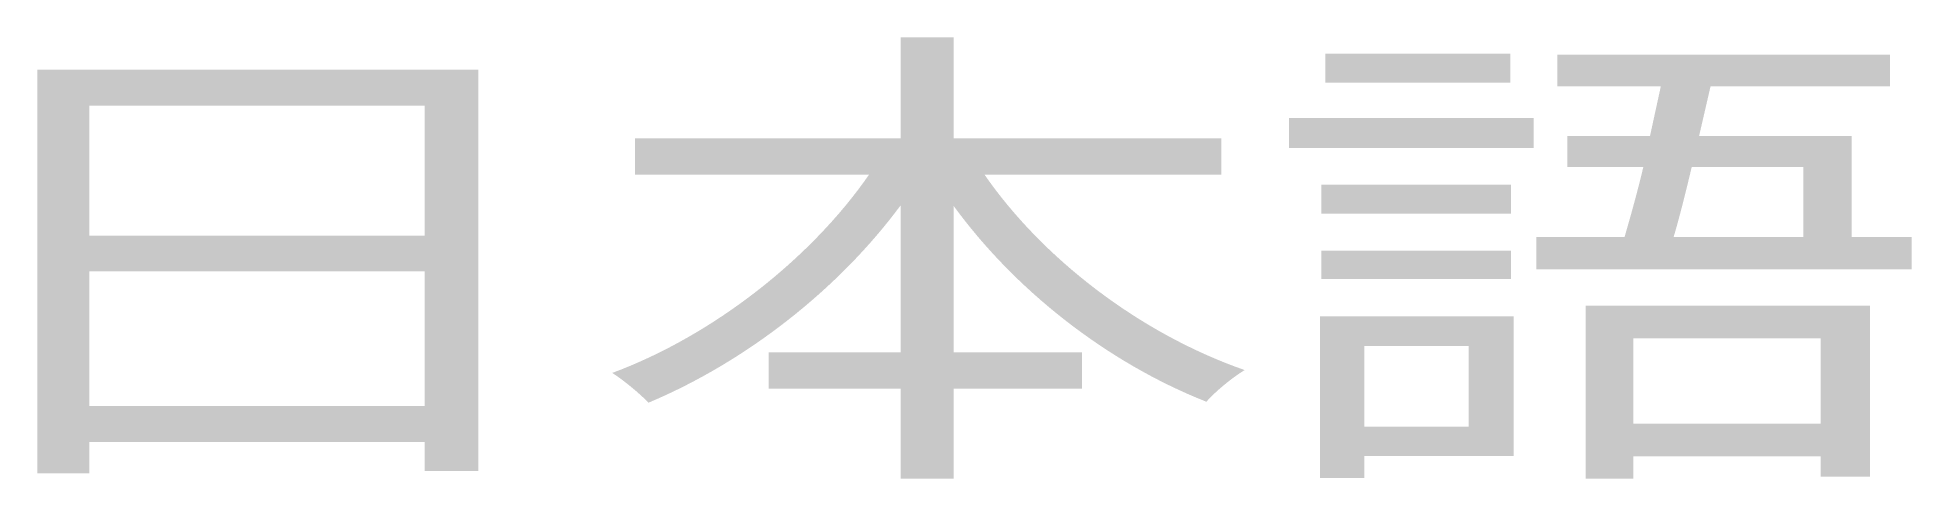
# Model space of a CAD drawing. Units: millimetres on the paper. Extents: x 1.7 to 13.4, y 2.4 to 5.2.
import ezdxf
from ezdxf.enums import TextEntityAlignment as Align

# ---------------------------------------------------------------- set-up
doc = ezdxf.new("R2010")
doc.units = ezdxf.units.MM
doc.layers.add('0-0_0', color=4, linetype='Continuous')
doc.styles.add('ＭＳ ゴシック', font='')
doc.styles.get('ＭＳ ゴシック').set_extended_font_data('MS Gothic')

msp = doc.modelspace()

# ---------------------------------------------------------------- texts
at = {"layer": '0-0_0', "style": 'ＭＳ ゴシック', "width": 1.4}
msp.add_text('日本語', height=2.199, dxfattribs=at).set_placement((1, 2), align=Align.BOTTOM_LEFT)

doc.saveas('drawing.dxf')
